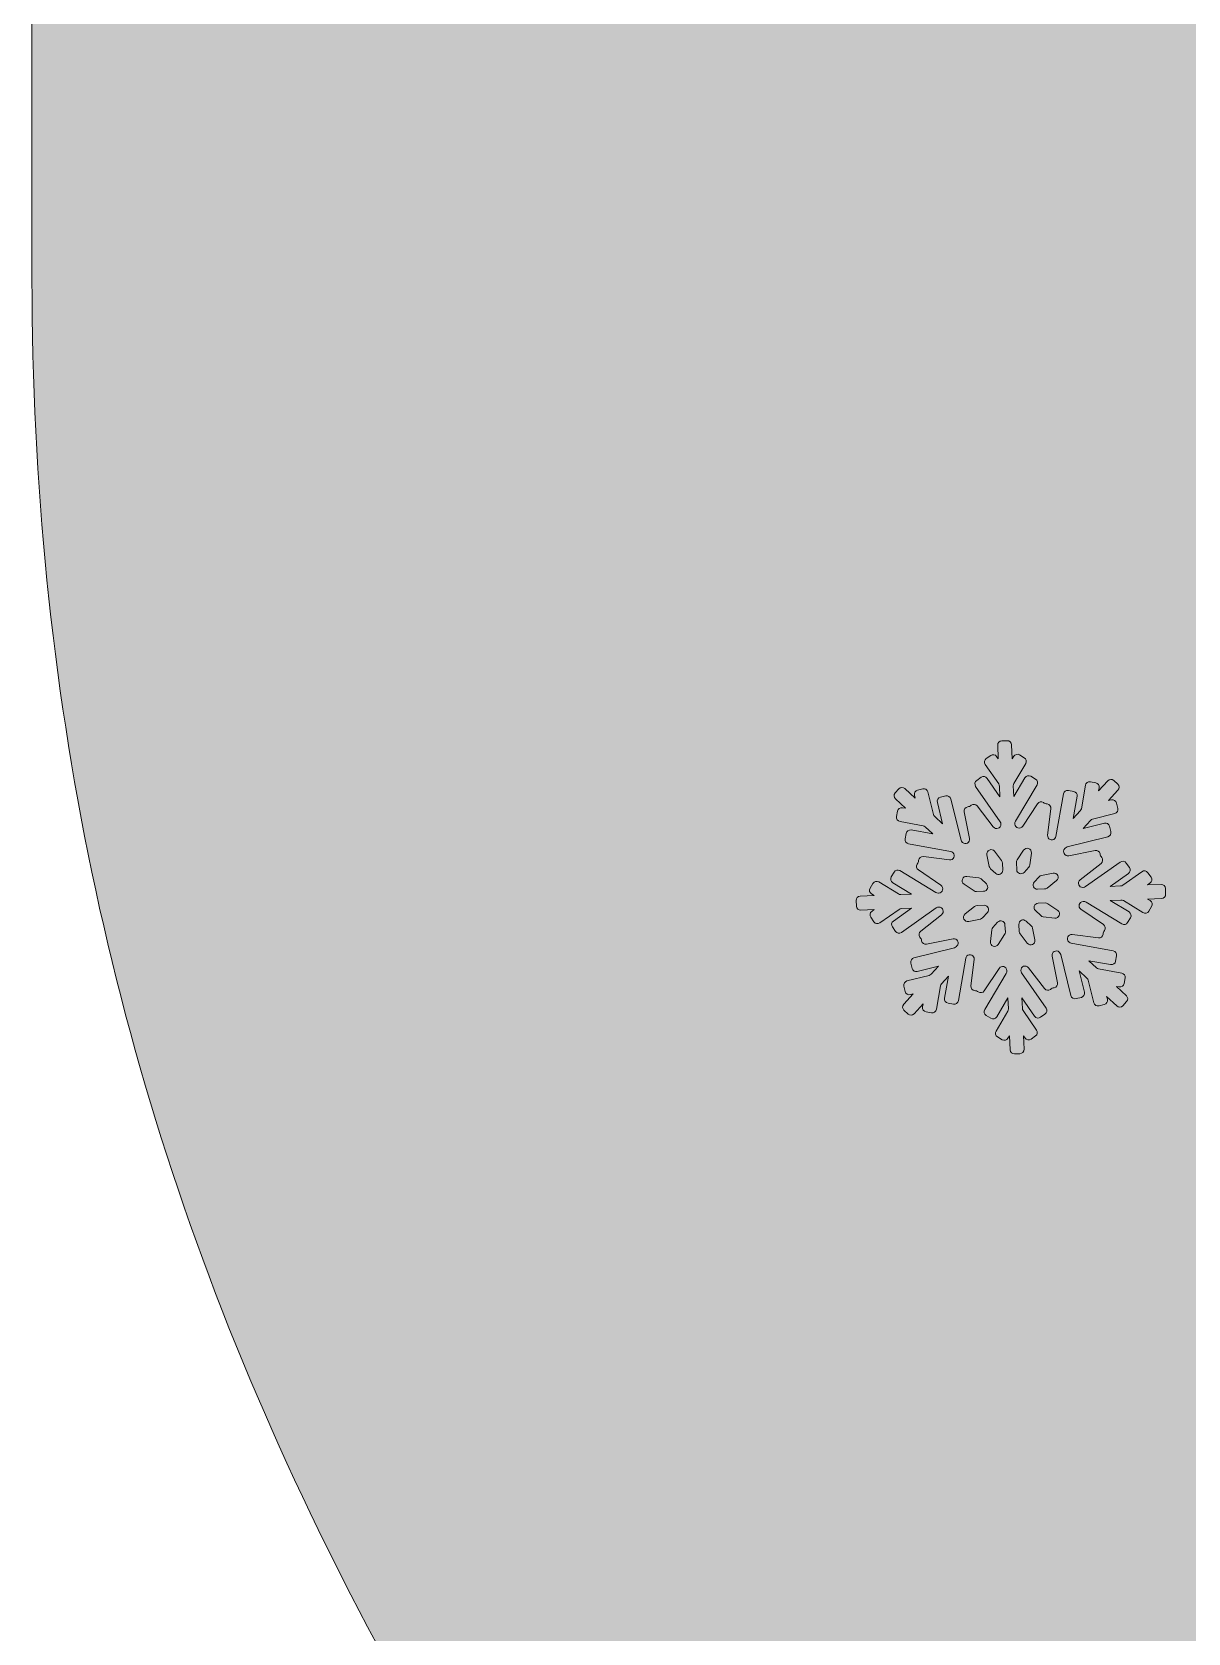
# Model space of a CAD drawing. Header units: millimetres. Extents: x 38 to 178, y -114 to -14.
# Drawn here: x 114.1 to 126.4, y -95.86 to -78.83 of the extents above; entities that cross this region are included whole.
import ezdxf

# ---------------------------------------------------------------- set-up
doc = ezdxf.new("R2010")
doc.units = ezdxf.units.MM
doc.header["$MEASUREMENT"] = 0
doc.layers.add('engraving', color=7, linetype='Continuous')
doc.layers.add('Layer 1', color=7, linetype='Continuous')

msp = doc.modelspace()

# ---------------------------------------------------------------- hatches: boundary and pattern name
at = {"layer": 'Layer 1'}
h = msp.add_hatch(color=2, dxfattribs=at)
h.dxf.hatch_style = 2
edge = h.paths.add_edge_path()
edge.add_spline(control_points=[(156.519, -27.749), (156.519, -27.749), (153.715, -27.749), (153.715, -27.749), (153.018, -26.097), (151.442, -24.9), (149.578, -24.758), (151.083, -23.643), (152.063, -21.859), (152.063, -19.842), (152.063, -16.462), (149.323, -13.721), (145.942, -13.721), (142.562, -13.721), (139.821, -16.462), (139.821, -19.842), (139.821, -21.859), (140.801, -23.643), (142.306, -24.758), (140.442, -24.9), (138.866, -26.097), (138.17, -27.749), (138.17, -27.749), (135.366, -27.749), (135.366, -27.749), (135.366, -27.749), (114.098, -27.749), (114.098, -27.749), (114.098, -27.749), (114.098, -81.46), (114.098, -81.46), (114.098, -85.792), (114.949, -89.87), (116.651, -93.698), (118.352, -97.527), (120.654, -100.853), (123.553, -103.675), (126.454, -106.499), (129.818, -108.741), (133.645, -110.403), (137.474, -112.065), (141.552, -112.898), (145.884, -112.898), (150.215, -112.898), (154.313, -112.065), (158.181, -110.403), (162.047, -108.741), (165.432, -106.499), (168.331, -103.675), (171.231, -100.853), (173.532, -97.527), (175.234, -93.698), (176.934, -89.87), (177.786, -85.792), (177.786, -81.46), (177.786, -81.46), (177.786, -27.749), (177.786, -27.749), (177.786, -27.749), (156.519, -27.749), (156.519, -27.749)], knot_values=[0, 0, 0, 0, 1, 1, 1, 2, 2, 2, 3, 3, 3, 4, 4, 4, 5, 5, 5, 6, 6, 6, 7, 7, 7, 8, 8, 8, 9, 9, 9, 10, 10, 10, 11, 11, 11, 12, 12, 12, 13, 13, 13, 14, 14, 14, 15, 15, 15, 16, 16, 16, 17, 17, 17, 18, 18, 18, 19, 19, 19, 20, 20, 20, 20], degree=3, periodic=1)
edge = h.paths.add_edge_path()
edge.add_spline(control_points=[(142.135, -19.842), (142.135, -17.743), (143.843, -16.035), (145.942, -16.035), (148.042, -16.035), (149.75, -17.743), (149.75, -19.842), (149.75, -21.942), (148.042, -23.65), (145.942, -23.65), (143.843, -23.65), (142.135, -21.942), (142.135, -19.842)], knot_values=[0, 0, 0, 0, 1, 1, 1, 2, 2, 2, 3, 3, 3, 4, 4, 4, 4], degree=3, periodic=1)
edge = h.paths.add_edge_path()
edge.add_spline(control_points=[(151.163, -85.346), (149.655, -86.778), (147.895, -87.492), (145.884, -87.492), (143.95, -87.492), (142.231, -86.778), (140.722, -85.346), (139.214, -83.915), (138.461, -82.234), (138.461, -80.3), (138.461, -80.3), (138.461, -31.811), (138.461, -31.811), (138.461, -31.811), (153.425, -31.811), (153.425, -31.811), (153.425, -31.811), (153.425, -80.3), (153.425, -80.3), (153.425, -82.234), (152.67, -83.915), (151.163, -85.346)], knot_values=[0, 0, 0, 0, 1, 1, 1, 2, 2, 2, 3, 3, 3, 4, 4, 4, 5, 5, 5, 6, 6, 6, 7, 7, 7, 7], degree=3, periodic=1)

# ---------------------------------------------------------------- linework, layer by layer
at = {"layer": 'engraving', "lineweight": 0}
for points, knots in [([(126.164, -87.942), (126.163, -87.917), (126.142, -87.898), (126.117, -87.899), (126.117, -87.899), (125.973, -87.904), (125.973, -87.904), (125.973, -87.904), (125.999, -87.885), (125.999, -87.885), (126.02, -87.871), (126.025, -87.843), (126.011, -87.823), (126.011, -87.823), (125.977, -87.774), (125.977, -87.774), (125.963, -87.754), (125.934, -87.748), (125.914, -87.763), (125.914, -87.763), (125.71, -87.907), (125.71, -87.907), (125.703, -87.912), (125.694, -87.915), (125.686, -87.915), (125.686, -87.915), (125.575, -87.92), (125.575, -87.92), (125.575, -87.92), (125.77, -87.783), (125.77, -87.783), (125.79, -87.768), (125.795, -87.74), (125.781, -87.72), (125.781, -87.72), (125.747, -87.671), (125.747, -87.671), (125.733, -87.651), (125.704, -87.646), (125.684, -87.66), (125.684, -87.66), (125.313, -87.922), (125.313, -87.922), (125.305, -87.928), (125.297, -87.93), (125.288, -87.931), (125.288, -87.931), (125.286, -87.931), (125.286, -87.931), (125.242, -87.933), (125.222, -87.877), (125.256, -87.85), (125.256, -87.85), (125.479, -87.675), (125.479, -87.675), (125.498, -87.659), (125.502, -87.631), (125.487, -87.612), (125.487, -87.612), (125.48, -87.602), (125.48, -87.602), (125.475, -87.597), (125.473, -87.59), (125.471, -87.583), (125.471, -87.583), (125.469, -87.572), (125.469, -87.572), (125.464, -87.548), (125.44, -87.532), (125.416, -87.536), (125.416, -87.536), (125.135, -87.593), (125.135, -87.593), (125.092, -87.601), (125.063, -87.55), (125.092, -87.518), (125.092, -87.518), (125.097, -87.513), (125.097, -87.513), (125.103, -87.506), (125.111, -87.501), (125.119, -87.499), (125.119, -87.499), (125.551, -87.391), (125.551, -87.391), (125.575, -87.385), (125.589, -87.36), (125.583, -87.336), (125.583, -87.336), (125.569, -87.279), (125.569, -87.279), (125.563, -87.255), (125.539, -87.24), (125.514, -87.246), (125.514, -87.246), (125.289, -87.303), (125.289, -87.303), (125.289, -87.303), (125.366, -87.217), (125.366, -87.217), (125.372, -87.211), (125.38, -87.206), (125.389, -87.204), (125.389, -87.204), (125.625, -87.145), (125.625, -87.145), (125.649, -87.139), (125.664, -87.114), (125.658, -87.09), (125.658, -87.09), (125.644, -87.033), (125.644, -87.033), (125.638, -87.008), (125.613, -86.994), (125.589, -87), (125.589, -87), (125.558, -87.007), (125.558, -87.007), (125.558, -87.007), (125.659, -86.896), (125.659, -86.896), (125.676, -86.878), (125.675, -86.85), (125.657, -86.833), (125.657, -86.833), (125.614, -86.793), (125.614, -86.793), (125.596, -86.776), (125.567, -86.777), (125.55, -86.795), (125.55, -86.795), (125.453, -86.901), (125.453, -86.901), (125.453, -86.901), (125.458, -86.87), (125.458, -86.87), (125.463, -86.845), (125.446, -86.822), (125.422, -86.817), (125.422, -86.817), (125.365, -86.807), (125.365, -86.807), (125.34, -86.803), (125.316, -86.819), (125.312, -86.844), (125.312, -86.844), (125.269, -87.093), (125.269, -87.093), (125.267, -87.101), (125.263, -87.109), (125.258, -87.115), (125.258, -87.115), (125.183, -87.197), (125.183, -87.197), (125.183, -87.197), (125.224, -86.961), (125.224, -86.961), (125.229, -86.937), (125.212, -86.914), (125.188, -86.909), (125.188, -86.909), (125.131, -86.899), (125.131, -86.899), (125.106, -86.894), (125.082, -86.911), (125.078, -86.935), (125.078, -86.935), (124.999, -87.388), (124.999, -87.388), (124.998, -87.396), (124.994, -87.404), (124.988, -87.411), (124.988, -87.411), (124.988, -87.411), (124.988, -87.411), (124.958, -87.443), (124.905, -87.418), (124.91, -87.375), (124.91, -87.375), (124.944, -87.093), (124.944, -87.093), (124.947, -87.068), (124.93, -87.046), (124.905, -87.042), (124.905, -87.042), (124.894, -87.041), (124.894, -87.041), (124.887, -87.04), (124.88, -87.038), (124.874, -87.034), (124.874, -87.034), (124.865, -87.028), (124.865, -87.028), (124.845, -87.013), (124.816, -87.019), (124.802, -87.04), (124.802, -87.04), (124.645, -87.279), (124.645, -87.279), (124.62, -87.316), (124.563, -87.3), (124.562, -87.256), (124.562, -87.256), (124.561, -87.251), (124.561, -87.251), (124.561, -87.242), (124.563, -87.234), (124.568, -87.226), (124.568, -87.226), (124.797, -86.84), (124.797, -86.84), (124.809, -86.819), (124.802, -86.791), (124.781, -86.778), (124.781, -86.778), (124.731, -86.748), (124.731, -86.748), (124.71, -86.735), (124.682, -86.742), (124.669, -86.763), (124.669, -86.763), (124.55, -86.964), (124.55, -86.964), (124.55, -86.964), (124.545, -86.849), (124.545, -86.849), (124.545, -86.84), (124.547, -86.831), (124.551, -86.824), (124.551, -86.824), (124.677, -86.612), (124.677, -86.612), (124.69, -86.591), (124.683, -86.563), (124.662, -86.55), (124.662, -86.55), (124.612, -86.52), (124.612, -86.52), (124.59, -86.507), (124.562, -86.514), (124.549, -86.535), (124.549, -86.535), (124.534, -86.562), (124.534, -86.562), (124.534, -86.562), (124.527, -86.412), (124.527, -86.412), (124.526, -86.387), (124.505, -86.368), (124.48, -86.369), (124.48, -86.369), (124.422, -86.371), (124.422, -86.371), (124.397, -86.372), (124.378, -86.393), (124.379, -86.418), (124.379, -86.418), (124.385, -86.563), (124.385, -86.563), (124.385, -86.563), (124.367, -86.537), (124.367, -86.537), (124.353, -86.517), (124.325, -86.512), (124.304, -86.526), (124.304, -86.526), (124.256, -86.56), (124.256, -86.56), (124.236, -86.574), (124.231, -86.602), (124.245, -86.622), (124.245, -86.622), (124.389, -86.83), (124.389, -86.83), (124.394, -86.837), (124.396, -86.845), (124.397, -86.854), (124.397, -86.854), (124.401, -86.965), (124.401, -86.965), (124.401, -86.965), (124.266, -86.77), (124.266, -86.77), (124.252, -86.749), (124.224, -86.744), (124.203, -86.758), (124.203, -86.758), (124.155, -86.792), (124.155, -86.792), (124.135, -86.806), (124.13, -86.834), (124.144, -86.855), (124.144, -86.855), (124.405, -87.232), (124.405, -87.232), (124.41, -87.239), (124.413, -87.247), (124.413, -87.256), (124.413, -87.256), (124.413, -87.257), (124.413, -87.257), (124.415, -87.301), (124.359, -87.321), (124.332, -87.286), (124.332, -87.286), (124.161, -87.063), (124.161, -87.063), (124.145, -87.044), (124.116, -87.04), (124.097, -87.056), (124.097, -87.056), (124.088, -87.062), (124.088, -87.062), (124.083, -87.067), (124.076, -87.07), (124.069, -87.071), (124.069, -87.071), (124.059, -87.073), (124.059, -87.073), (124.034, -87.078), (124.018, -87.102), (124.023, -87.126), (124.023, -87.126), (124.079, -87.41), (124.079, -87.41), (124.087, -87.453), (124.036, -87.482), (124.004, -87.452), (124.004, -87.452), (124.001, -87.449), (124.001, -87.449), (123.995, -87.443), (123.99, -87.436), (123.988, -87.427), (123.988, -87.427), (123.88, -86.99), (123.88, -86.99), (123.874, -86.965), (123.849, -86.951), (123.825, -86.957), (123.825, -86.957), (123.768, -86.971), (123.768, -86.971), (123.744, -86.977), (123.73, -87.001), (123.736, -87.026), (123.736, -87.026), (123.792, -87.254), (123.792, -87.254), (123.792, -87.254), (123.708, -87.176), (123.708, -87.176), (123.702, -87.17), (123.698, -87.162), (123.695, -87.154), (123.695, -87.154), (123.636, -86.914), (123.636, -86.914), (123.63, -86.889), (123.605, -86.875), (123.581, -86.881), (123.581, -86.881), (123.525, -86.895), (123.525, -86.895), (123.501, -86.901), (123.486, -86.925), (123.492, -86.949), (123.492, -86.949), (123.5, -86.981), (123.5, -86.981), (123.5, -86.981), (123.391, -86.879), (123.391, -86.879), (123.373, -86.862), (123.344, -86.863), (123.327, -86.882), (123.327, -86.882), (123.287, -86.925), (123.287, -86.925), (123.271, -86.943), (123.272, -86.971), (123.29, -86.988), (123.29, -86.988), (123.396, -87.088), (123.396, -87.088), (123.396, -87.088), (123.365, -87.082), (123.365, -87.082), (123.34, -87.078), (123.317, -87.094), (123.312, -87.119), (123.312, -87.119), (123.302, -87.177), (123.302, -87.177), (123.298, -87.201), (123.314, -87.225), (123.339, -87.229), (123.339, -87.229), (123.584, -87.274), (123.584, -87.274), (123.593, -87.275), (123.601, -87.279), (123.607, -87.285), (123.607, -87.285), (123.689, -87.361), (123.689, -87.361), (123.689, -87.361), (123.456, -87.319), (123.456, -87.319), (123.432, -87.315), (123.408, -87.331), (123.404, -87.356), (123.404, -87.356), (123.394, -87.414), (123.394, -87.414), (123.389, -87.438), (123.406, -87.462), (123.43, -87.466), (123.43, -87.466), (123.877, -87.547), (123.877, -87.547), (123.885, -87.549), (123.893, -87.553), (123.9, -87.558), (123.9, -87.558), (123.902, -87.56), (123.902, -87.56), (123.934, -87.59), (123.909, -87.644), (123.865, -87.638), (123.865, -87.638), (123.587, -87.603), (123.587, -87.603), (123.562, -87.6), (123.539, -87.617), (123.536, -87.642), (123.536, -87.642), (123.535, -87.654), (123.535, -87.654), (123.534, -87.661), (123.532, -87.667), (123.528, -87.673), (123.528, -87.673), (123.521, -87.683), (123.521, -87.683), (123.508, -87.704), (123.513, -87.731), (123.534, -87.745), (123.534, -87.745), (123.773, -87.908), (123.773, -87.908), (123.81, -87.932), (123.793, -87.989), (123.75, -87.99), (123.75, -87.99), (123.744, -87.991), (123.744, -87.991), (123.735, -87.991), (123.727, -87.989), (123.719, -87.984), (123.719, -87.984), (123.338, -87.752), (123.338, -87.752), (123.316, -87.739), (123.288, -87.746), (123.275, -87.767), (123.275, -87.767), (123.245, -87.818), (123.245, -87.818), (123.233, -87.839), (123.239, -87.867), (123.261, -87.88), (123.261, -87.88), (123.461, -88.002), (123.461, -88.002), (123.461, -88.002), (123.347, -88.006), (123.347, -88.006), (123.338, -88.006), (123.329, -88.004), (123.322, -87.999), (123.322, -87.999), (123.113, -87.872), (123.113, -87.872), (123.091, -87.859), (123.063, -87.866), (123.05, -87.888), (123.05, -87.888), (123.02, -87.938), (123.02, -87.938), (123.008, -87.96), (123.015, -87.987), (123.036, -88), (123.036, -88), (123.064, -88.017), (123.064, -88.017), (123.064, -88.017), (122.915, -88.023), (122.915, -88.023), (122.89, -88.024), (122.871, -88.045), (122.872, -88.07), (122.872, -88.07), (122.874, -88.129), (122.874, -88.129), (122.875, -88.154), (122.896, -88.173), (122.921, -88.172), (122.921, -88.172), (123.065, -88.167), (123.065, -88.167), (123.065, -88.167), (123.038, -88.185), (123.038, -88.185), (123.018, -88.2), (123.013, -88.228), (123.027, -88.248), (123.027, -88.248), (123.061, -88.297), (123.061, -88.297), (123.075, -88.317), (123.103, -88.322), (123.124, -88.308), (123.124, -88.308), (123.328, -88.164), (123.328, -88.164), (123.335, -88.159), (123.343, -88.156), (123.352, -88.155), (123.352, -88.155), (123.462, -88.151), (123.462, -88.151), (123.462, -88.151), (123.268, -88.288), (123.268, -88.288), (123.248, -88.303), (123.243, -88.331), (123.257, -88.351), (123.257, -88.351), (123.291, -88.399), (123.291, -88.399), (123.305, -88.42), (123.333, -88.425), (123.354, -88.411), (123.354, -88.411), (123.725, -88.148), (123.725, -88.148), (123.732, -88.143), (123.741, -88.14), (123.75, -88.14), (123.75, -88.14), (123.752, -88.14), (123.752, -88.14), (123.795, -88.138), (123.816, -88.194), (123.781, -88.221), (123.781, -88.221), (123.559, -88.396), (123.559, -88.396), (123.539, -88.411), (123.536, -88.44), (123.551, -88.459), (123.551, -88.459), (123.558, -88.469), (123.558, -88.469), (123.562, -88.474), (123.565, -88.48), (123.566, -88.487), (123.566, -88.487), (123.569, -88.499), (123.569, -88.499), (123.574, -88.523), (123.597, -88.539), (123.622, -88.534), (123.622, -88.534), (123.903, -88.478), (123.903, -88.478), (123.946, -88.47), (123.975, -88.521), (123.945, -88.553), (123.945, -88.553), (123.941, -88.558), (123.941, -88.558), (123.935, -88.565), (123.927, -88.569), (123.918, -88.572), (123.918, -88.572), (123.487, -88.68), (123.487, -88.68), (123.463, -88.686), (123.448, -88.71), (123.454, -88.735), (123.454, -88.735), (123.468, -88.792), (123.468, -88.792), (123.474, -88.816), (123.499, -88.831), (123.523, -88.825), (123.523, -88.825), (123.749, -88.768), (123.749, -88.768), (123.749, -88.768), (123.671, -88.853), (123.671, -88.853), (123.665, -88.86), (123.657, -88.865), (123.649, -88.867), (123.649, -88.867), (123.413, -88.926), (123.413, -88.926), (123.388, -88.932), (123.374, -88.957), (123.38, -88.981), (123.38, -88.981), (123.394, -89.038), (123.394, -89.038), (123.4, -89.063), (123.424, -89.077), (123.449, -89.071), (123.449, -89.071), (123.48, -89.064), (123.48, -89.064), (123.48, -89.064), (123.378, -89.174), (123.378, -89.174), (123.362, -89.193), (123.363, -89.221), (123.381, -89.238), (123.381, -89.238), (123.424, -89.278), (123.424, -89.278), (123.442, -89.295), (123.471, -89.294), (123.488, -89.275), (123.488, -89.275), (123.585, -89.169), (123.585, -89.169), (123.585, -89.169), (123.579, -89.201), (123.579, -89.201), (123.575, -89.226), (123.591, -89.249), (123.616, -89.253), (123.616, -89.253), (123.673, -89.264), (123.673, -89.264), (123.698, -89.268), (123.721, -89.252), (123.726, -89.227), (123.726, -89.227), (123.769, -88.978), (123.769, -88.978), (123.77, -88.97), (123.774, -88.962), (123.78, -88.956), (123.78, -88.956), (123.854, -88.874), (123.854, -88.874), (123.854, -88.874), (123.813, -89.109), (123.813, -89.109), (123.809, -89.134), (123.825, -89.157), (123.85, -89.162), (123.85, -89.162), (123.907, -89.172), (123.907, -89.172), (123.932, -89.177), (123.955, -89.16), (123.96, -89.135), (123.96, -89.135), (124.038, -88.683), (124.038, -88.683), (124.04, -88.675), (124.044, -88.667), (124.049, -88.66), (124.049, -88.66), (124.049, -88.66), (124.049, -88.66), (124.079, -88.628), (124.133, -88.653), (124.128, -88.696), (124.128, -88.696), (124.094, -88.978), (124.094, -88.978), (124.09, -89.003), (124.108, -89.025), (124.133, -89.028), (124.133, -89.028), (124.144, -89.03), (124.144, -89.03), (124.151, -89.031), (124.157, -89.033), (124.163, -89.037), (124.163, -89.037), (124.172, -89.043), (124.172, -89.043), (124.193, -89.057), (124.221, -89.052), (124.235, -89.031), (124.235, -89.031), (124.393, -88.792), (124.393, -88.792), (124.417, -88.755), (124.474, -88.771), (124.476, -88.815), (124.476, -88.815), (124.476, -88.82), (124.476, -88.82), (124.477, -88.829), (124.474, -88.837), (124.47, -88.845), (124.47, -88.845), (124.241, -89.231), (124.241, -89.231), (124.228, -89.252), (124.235, -89.28), (124.256, -89.293), (124.256, -89.293), (124.306, -89.323), (124.306, -89.323), (124.328, -89.336), (124.356, -89.329), (124.369, -89.307), (124.369, -89.307), (124.488, -89.107), (124.488, -89.107), (124.488, -89.107), (124.493, -89.222), (124.493, -89.222), (124.493, -89.231), (124.491, -89.239), (124.486, -89.247), (124.486, -89.247), (124.361, -89.459), (124.361, -89.459), (124.348, -89.48), (124.355, -89.508), (124.376, -89.521), (124.376, -89.521), (124.426, -89.551), (124.426, -89.551), (124.447, -89.564), (124.475, -89.557), (124.488, -89.535), (124.488, -89.535), (124.504, -89.509), (124.504, -89.509), (124.504, -89.509), (124.51, -89.659), (124.51, -89.659), (124.511, -89.684), (124.532, -89.703), (124.557, -89.702), (124.557, -89.702), (124.615, -89.7), (124.615, -89.7), (124.64, -89.699), (124.66, -89.678), (124.659, -89.653), (124.659, -89.653), (124.653, -89.508), (124.653, -89.508), (124.653, -89.508), (124.67, -89.534), (124.67, -89.534), (124.685, -89.554), (124.713, -89.559), (124.734, -89.545), (124.734, -89.545), (124.781, -89.511), (124.781, -89.511), (124.802, -89.497), (124.807, -89.469), (124.792, -89.448), (124.792, -89.448), (124.649, -89.241), (124.649, -89.241), (124.644, -89.234), (124.641, -89.226), (124.641, -89.217), (124.641, -89.217), (124.636, -89.106), (124.636, -89.106), (124.636, -89.106), (124.771, -89.301), (124.771, -89.301), (124.786, -89.322), (124.814, -89.327), (124.835, -89.312), (124.835, -89.312), (124.882, -89.279), (124.882, -89.279), (124.903, -89.264), (124.907, -89.236), (124.893, -89.216), (124.893, -89.216), (124.633, -88.839), (124.633, -88.839), (124.628, -88.832), (124.625, -88.823), (124.625, -88.815), (124.625, -88.815), (124.625, -88.814), (124.625, -88.814), (124.623, -88.77), (124.679, -88.75), (124.706, -88.785), (124.706, -88.785), (124.877, -89.007), (124.877, -89.007), (124.892, -89.027), (124.921, -89.031), (124.941, -89.015), (124.941, -89.015), (124.949, -89.009), (124.949, -89.009), (124.955, -89.004), (124.962, -89.001), (124.969, -89), (124.969, -89), (124.979, -88.998), (124.979, -88.998), (125.004, -88.993), (125.019, -88.969), (125.015, -88.945), (125.015, -88.945), (124.959, -88.661), (124.959, -88.661), (124.95, -88.618), (125.002, -88.589), (125.034, -88.619), (125.034, -88.619), (125.037, -88.622), (125.037, -88.622), (125.043, -88.628), (125.048, -88.635), (125.05, -88.644), (125.05, -88.644), (125.158, -89.081), (125.158, -89.081), (125.164, -89.105), (125.189, -89.12), (125.213, -89.114), (125.213, -89.114), (125.269, -89.1), (125.269, -89.1), (125.293, -89.094), (125.308, -89.07), (125.302, -89.045), (125.302, -89.045), (125.246, -88.817), (125.246, -88.817), (125.246, -88.817), (125.329, -88.895), (125.329, -88.895), (125.336, -88.901), (125.34, -88.909), (125.342, -88.917), (125.342, -88.917), (125.402, -89.157), (125.402, -89.157), (125.408, -89.182), (125.432, -89.196), (125.457, -89.19), (125.457, -89.19), (125.513, -89.176), (125.513, -89.176), (125.537, -89.17), (125.552, -89.146), (125.546, -89.121), (125.546, -89.121), (125.538, -89.09), (125.538, -89.09), (125.538, -89.09), (125.647, -89.192), (125.647, -89.192), (125.665, -89.209), (125.694, -89.208), (125.711, -89.189), (125.711, -89.189), (125.75, -89.146), (125.75, -89.146), (125.767, -89.128), (125.766, -89.099), (125.748, -89.083), (125.748, -89.083), (125.642, -88.983), (125.642, -88.983), (125.642, -88.983), (125.673, -88.989), (125.673, -88.989), (125.697, -88.993), (125.721, -88.977), (125.725, -88.952), (125.725, -88.952), (125.735, -88.894), (125.735, -88.894), (125.74, -88.869), (125.723, -88.846), (125.699, -88.842), (125.699, -88.842), (125.453, -88.797), (125.453, -88.797), (125.445, -88.796), (125.437, -88.792), (125.43, -88.786), (125.43, -88.786), (125.349, -88.71), (125.349, -88.71), (125.349, -88.71), (125.581, -88.752), (125.581, -88.752), (125.606, -88.756), (125.63, -88.74), (125.634, -88.715), (125.634, -88.715), (125.644, -88.657), (125.644, -88.657), (125.648, -88.632), (125.632, -88.609), (125.608, -88.605), (125.608, -88.605), (125.161, -88.524), (125.161, -88.524), (125.152, -88.522), (125.144, -88.518), (125.138, -88.512), (125.138, -88.512), (125.136, -88.51), (125.136, -88.51), (125.104, -88.48), (125.129, -88.427), (125.172, -88.432), (125.172, -88.432), (125.451, -88.468), (125.451, -88.468), (125.476, -88.471), (125.498, -88.453), (125.501, -88.428), (125.501, -88.428), (125.503, -88.417), (125.503, -88.417), (125.504, -88.41), (125.506, -88.403), (125.51, -88.398), (125.51, -88.398), (125.516, -88.388), (125.516, -88.388), (125.53, -88.367), (125.524, -88.339), (125.504, -88.326), (125.504, -88.326), (125.264, -88.163), (125.264, -88.163), (125.228, -88.139), (125.244, -88.082), (125.288, -88.08), (125.288, -88.08), (125.293, -88.08), (125.293, -88.08), (125.302, -88.08), (125.311, -88.082), (125.319, -88.087), (125.319, -88.087), (125.7, -88.319), (125.7, -88.319), (125.721, -88.332), (125.75, -88.325), (125.762, -88.303), (125.762, -88.303), (125.792, -88.253), (125.792, -88.253), (125.805, -88.232), (125.798, -88.204), (125.777, -88.191), (125.777, -88.191), (125.577, -88.069), (125.577, -88.069), (125.577, -88.069), (125.691, -88.065), (125.691, -88.065), (125.7, -88.064), (125.708, -88.067), (125.716, -88.071), (125.716, -88.071), (125.925, -88.199), (125.925, -88.199), (125.946, -88.212), (125.975, -88.205), (125.987, -88.183), (125.987, -88.183), (126.017, -88.133), (126.017, -88.133), (126.03, -88.111), (126.023, -88.084), (126.002, -88.071), (126.002, -88.071), (125.974, -88.054), (125.974, -88.054), (125.974, -88.054), (126.123, -88.048), (126.123, -88.048), (126.148, -88.047), (126.167, -88.026), (126.166, -88.001), (126.166, -88.001), (126.164, -87.942), (126.164, -87.942)], [0, 0, 0, 0, 1, 1, 1, 2, 2, 2, 3, 3, 3, 4, 4, 4, 5, 5, 5, 6, 6, 6, 7, 7, 7, 8, 8, 8, 9, 9, 9, 10, 10, 10, 11, 11, 11, 12, 12, 12, 13, 13, 13, 14, 14, 14, 15, 15, 15, 16, 16, 16, 17, 17, 17, 18, 18, 18, 19, 19, 19, 20, 20, 20, 21, 21, 21, 22, 22, 22, 23, 23, 23, 24, 24, 24, 25, 25, 25, 26, 26, 26, 27, 27, 27, 28, 28, 28, 29, 29, 29, 30, 30, 30, 31, 31, 31, 32, 32, 32, 33, 33, 33, 34, 34, 34, 35, 35, 35, 36, 36, 36, 37, 37, 37, 38, 38, 38, 39, 39, 39, 40, 40, 40, 41, 41, 41, 42, 42, 42, 43, 43, 43, 44, 44, 44, 45, 45, 45, 46, 46, 46, 47, 47, 47, 48, 48, 48, 49, 49, 49, 50, 50, 50, 51, 51, 51, 52, 52, 52, 53, 53, 53, 54, 54, 54, 55, 55, 55, 56, 56, 56, 57, 57, 57, 58, 58, 58, 59, 59, 59, 60, 60, 60, 61, 61, 61, 62, 62, 62, 63, 63, 63, 64, 64, 64, 65, 65, 65, 66, 66, 66, 67, 67, 67, 68, 68, 68, 69, 69, 69, 70, 70, 70, 71, 71, 71, 72, 72, 72, 73, 73, 73, 74, 74, 74, 75, 75, 75, 76, 76, 76, 77, 77, 77, 78, 78, 78, 79, 79, 79, 80, 80, 80, 81, 81, 81, 82, 82, 82, 83, 83, 83, 84, 84, 84, 85, 85, 85, 86, 86, 86, 87, 87, 87, 88, 88, 88, 89, 89, 89, 90, 90, 90, 91, 91, 91, 92, 92, 92, 93, 93, 93, 94, 94, 94, 95, 95, 95, 96, 96, 96, 97, 97, 97, 98, 98, 98, 99, 99, 99, 100, 100, 100, 101, 101, 101, 102, 102, 102, 103, 103, 103, 104, 104, 104, 105, 105, 105, 106, 106, 106, 107, 107, 107, 108, 108, 108, 109, 109, 109, 110, 110, 110, 111, 111, 111, 112, 112, 112, 113, 113, 113, 114, 114, 114, 115, 115, 115, 116, 116, 116, 117, 117, 117, 118, 118, 118, 119, 119, 119, 120, 120, 120, 121, 121, 121, 122, 122, 122, 123, 123, 123, 124, 124, 124, 125, 125, 125, 126, 126, 126, 127, 127, 127, 128, 128, 128, 129, 129, 129, 130, 130, 130, 131, 131, 131, 132, 132, 132, 133, 133, 133, 134, 134, 134, 135, 135, 135, 136, 136, 136, 137, 137, 137, 138, 138, 138, 139, 139, 139, 140, 140, 140, 141, 141, 141, 142, 142, 142, 143, 143, 143, 144, 144, 144, 145, 145, 145, 146, 146, 146, 147, 147, 147, 148, 148, 148, 149, 149, 149, 150, 150, 150, 151, 151, 151, 152, 152, 152, 153, 153, 153, 154, 154, 154, 155, 155, 155, 156, 156, 156, 157, 157, 157, 158, 158, 158, 159, 159, 159, 160, 160, 160, 161, 161, 161, 162, 162, 162, 163, 163, 163, 164, 164, 164, 165, 165, 165, 166, 166, 166, 167, 167, 167, 168, 168, 168, 169, 169, 169, 170, 170, 170, 171, 171, 171, 172, 172, 172, 173, 173, 173, 174, 174, 174, 175, 175, 175, 176, 176, 176, 177, 177, 177, 178, 178, 178, 179, 179, 179, 180, 180, 180, 181, 181, 181, 182, 182, 182, 183, 183, 183, 184, 184, 184, 185, 185, 185, 186, 186, 186, 187, 187, 187, 188, 188, 188, 189, 189, 189, 190, 190, 190, 191, 191, 191, 192, 192, 192, 193, 193, 193, 194, 194, 194, 195, 195, 195, 196, 196, 196, 197, 197, 197, 198, 198, 198, 199, 199, 199, 200, 200, 200, 201, 201, 201, 202, 202, 202, 203, 203, 203, 204, 204, 204, 205, 205, 205, 206, 206, 206, 207, 207, 207, 208, 208, 208, 209, 209, 209, 210, 210, 210, 211, 211, 211, 212, 212, 212, 213, 213, 213, 214, 214, 214, 215, 215, 215, 216, 216, 216, 217, 217, 217, 218, 218, 218, 219, 219, 219, 220, 220, 220, 221, 221, 221, 222, 222, 222, 223, 223, 223, 224, 224, 224, 225, 225, 225, 226, 226, 226, 227, 227, 227, 228, 228, 228, 229, 229, 229, 230, 230, 230, 231, 231, 231, 232, 232, 232, 233, 233, 233, 234, 234, 234, 235, 235, 235, 236, 236, 236, 237, 237, 237, 238, 238, 238, 239, 239, 239, 240, 240, 240, 241, 241, 241, 242, 242, 242, 243, 243, 243, 244, 244, 244, 245, 245, 245, 246, 246, 246, 247, 247, 247, 248, 248, 248, 249, 249, 249, 250, 250, 250, 251, 251, 251, 252, 252, 252, 253, 253, 253, 254, 254, 254, 255, 255, 255, 256, 256, 256, 257, 257, 257, 258, 258, 258, 259, 259, 259, 260, 260, 260, 261, 261, 261, 262, 262, 262, 263, 263, 263, 264, 264, 264, 265, 265, 265, 266, 266, 266, 267, 267, 267, 268, 268, 268, 269, 269, 269, 270, 270, 270, 271, 271, 271, 272, 272, 272, 273, 273, 273, 274, 274, 274, 275, 275, 275, 276, 276, 276, 277, 277, 277, 278, 278, 278, 279, 279, 279, 280, 280, 280, 281, 281, 281, 282, 282, 282, 283, 283, 283, 284, 284, 284, 285, 285, 285, 286, 286, 286, 287, 287, 287, 288, 288, 288, 289, 289, 289, 290, 290, 290, 291, 291, 291, 292, 292, 292, 293, 293, 293, 294, 294, 294, 295, 295, 295, 296, 296, 296, 297, 297, 297, 298, 298, 298, 299, 299, 299, 300, 300, 300, 301, 301, 301, 302, 302, 302, 303, 303, 303, 304, 304, 304, 305, 305, 305, 306, 306, 306, 307, 307, 307, 308, 308, 308, 309, 309, 309, 310, 310, 310, 311, 311, 311, 312, 312, 312, 313, 313, 313, 314, 314, 314, 315, 315, 315, 316, 316, 316, 317, 317, 317, 318, 318, 318, 319, 319, 319, 320, 320, 320, 321, 321, 321, 322, 322, 322, 323, 323, 323, 324, 324, 324, 325, 325, 325, 326, 326, 326, 327, 327, 327, 328, 328, 328, 329, 329, 329, 330, 330, 330, 331, 331, 331, 332, 332, 332, 333, 333, 333, 334, 334, 334, 335, 335, 335, 336, 336, 336, 336]), ([(124.345, -87.546), (124.345, -87.546), (124.42, -87.645), (124.42, -87.645), (124.426, -87.652), (124.429, -87.661), (124.43, -87.671), (124.43, -87.671), (124.433, -87.747), (124.433, -87.747), (124.434, -87.787), (124.386, -87.81), (124.357, -87.782), (124.357, -87.782), (124.302, -87.731), (124.302, -87.731), (124.295, -87.724), (124.291, -87.716), (124.289, -87.707), (124.289, -87.707), (124.264, -87.583), (124.264, -87.583), (124.255, -87.536), (124.315, -87.508), (124.345, -87.546)], [0, 0, 0, 0, 1, 1, 1, 2, 2, 2, 3, 3, 3, 4, 4, 4, 5, 5, 5, 6, 6, 6, 7, 7, 7, 8, 8, 8, 8]), ([(124.581, -87.742), (124.581, -87.742), (124.578, -87.665), (124.578, -87.665), (124.578, -87.656), (124.58, -87.646), (124.586, -87.638), (124.586, -87.638), (124.655, -87.534), (124.655, -87.534), (124.681, -87.494), (124.743, -87.517), (124.737, -87.565), (124.737, -87.565), (124.722, -87.69), (124.722, -87.69), (124.721, -87.699), (124.717, -87.708), (124.71, -87.715), (124.71, -87.715), (124.66, -87.77), (124.66, -87.77), (124.633, -87.8), (124.583, -87.782), (124.581, -87.742)], [0, 0, 0, 0, 1, 1, 1, 2, 2, 2, 3, 3, 3, 4, 4, 4, 5, 5, 5, 6, 6, 6, 7, 7, 7, 8, 8, 8, 8]), ([(124.127, -87.967), (124.127, -87.967), (124.02, -87.895), (124.02, -87.895), (123.981, -87.868), (124.004, -87.807), (124.051, -87.813), (124.051, -87.813), (124.176, -87.829), (124.176, -87.829), (124.185, -87.83), (124.194, -87.834), (124.201, -87.84), (124.201, -87.84), (124.258, -87.894), (124.258, -87.894), (124.287, -87.921), (124.269, -87.97), (124.229, -87.972), (124.229, -87.972), (124.154, -87.975), (124.154, -87.975), (124.144, -87.975), (124.134, -87.972), (124.127, -87.967)], [0, 0, 0, 0, 1, 1, 1, 2, 2, 2, 3, 3, 3, 4, 4, 4, 5, 5, 5, 6, 6, 6, 7, 7, 7, 8, 8, 8, 8]), ([(124.767, -87.874), (124.767, -87.874), (124.819, -87.817), (124.819, -87.817), (124.826, -87.81), (124.834, -87.805), (124.844, -87.803), (124.844, -87.803), (124.968, -87.778), (124.968, -87.778), (125.015, -87.769), (125.042, -87.829), (125.005, -87.858), (125.005, -87.858), (124.905, -87.937), (124.905, -87.937), (124.897, -87.943), (124.888, -87.946), (124.878, -87.947), (124.878, -87.947), (124.802, -87.95), (124.802, -87.95), (124.762, -87.951), (124.74, -87.904), (124.767, -87.874)], [0, 0, 0, 0, 1, 1, 1, 2, 2, 2, 3, 3, 3, 4, 4, 4, 5, 5, 5, 6, 6, 6, 7, 7, 7, 8, 8, 8, 8]), ([(124.27, -88.197), (124.27, -88.197), (124.218, -88.254), (124.218, -88.254), (124.212, -88.261), (124.203, -88.266), (124.194, -88.268), (124.194, -88.268), (124.07, -88.293), (124.07, -88.293), (124.023, -88.302), (123.995, -88.242), (124.033, -88.213), (124.033, -88.213), (124.133, -88.134), (124.133, -88.134), (124.14, -88.128), (124.15, -88.125), (124.159, -88.124), (124.159, -88.124), (124.235, -88.121), (124.235, -88.121), (124.275, -88.12), (124.298, -88.167), (124.27, -88.197)], [0, 0, 0, 0, 1, 1, 1, 2, 2, 2, 3, 3, 3, 4, 4, 4, 5, 5, 5, 6, 6, 6, 7, 7, 7, 8, 8, 8, 8]), ([(124.911, -88.104), (124.911, -88.104), (125.017, -88.176), (125.017, -88.176), (125.057, -88.202), (125.033, -88.264), (124.986, -88.258), (124.986, -88.258), (124.862, -88.242), (124.862, -88.242), (124.852, -88.241), (124.843, -88.237), (124.836, -88.23), (124.836, -88.23), (124.78, -88.177), (124.78, -88.177), (124.75, -88.15), (124.769, -88.101), (124.809, -88.099), (124.809, -88.099), (124.884, -88.096), (124.884, -88.096), (124.894, -88.096), (124.903, -88.098), (124.911, -88.104)], [0, 0, 0, 0, 1, 1, 1, 2, 2, 2, 3, 3, 3, 4, 4, 4, 5, 5, 5, 6, 6, 6, 7, 7, 7, 8, 8, 8, 8]), ([(124.456, -88.329), (124.456, -88.329), (124.46, -88.406), (124.46, -88.406), (124.46, -88.415), (124.457, -88.424), (124.452, -88.432), (124.452, -88.432), (124.383, -88.537), (124.383, -88.537), (124.357, -88.577), (124.295, -88.554), (124.301, -88.506), (124.301, -88.506), (124.316, -88.381), (124.316, -88.381), (124.317, -88.372), (124.321, -88.363), (124.327, -88.356), (124.327, -88.356), (124.378, -88.301), (124.378, -88.301), (124.405, -88.271), (124.455, -88.289), (124.456, -88.329)], [0, 0, 0, 0, 1, 1, 1, 2, 2, 2, 3, 3, 3, 4, 4, 4, 5, 5, 5, 6, 6, 6, 7, 7, 7, 8, 8, 8, 8]), ([(124.693, -88.525), (124.693, -88.525), (124.617, -88.426), (124.617, -88.426), (124.612, -88.419), (124.608, -88.41), (124.608, -88.4), (124.608, -88.4), (124.605, -88.324), (124.605, -88.324), (124.603, -88.283), (124.651, -88.261), (124.681, -88.289), (124.681, -88.289), (124.735, -88.34), (124.735, -88.34), (124.742, -88.346), (124.747, -88.355), (124.749, -88.364), (124.749, -88.364), (124.773, -88.488), (124.773, -88.488), (124.783, -88.535), (124.722, -88.562), (124.693, -88.525)], [0, 0, 0, 0, 1, 1, 1, 2, 2, 2, 3, 3, 3, 4, 4, 4, 5, 5, 5, 6, 6, 6, 7, 7, 7, 8, 8, 8, 8])]:
    msp.add_open_spline(points, degree=3, knots=knots, dxfattribs=at)
at = {"layer": 'Layer 1', "lineweight": 0}
msp.add_open_spline([(156.519, -27.749), (156.519, -27.749), (153.715, -27.749), (153.715, -27.749), (153.018, -26.097), (151.442, -24.9), (149.578, -24.758), (151.083, -23.643), (152.063, -21.859), (152.063, -19.842), (152.063, -16.462), (149.323, -13.721), (145.942, -13.721), (142.562, -13.721), (139.821, -16.462), (139.821, -19.842), (139.821, -21.859), (140.801, -23.643), (142.306, -24.758), (140.442, -24.9), (138.866, -26.097), (138.17, -27.749), (138.17, -27.749), (135.366, -27.749), (135.366, -27.749), (135.366, -27.749), (114.098, -27.749), (114.098, -27.749), (114.098, -27.749), (114.098, -81.46), (114.098, -81.46), (114.098, -85.792), (114.949, -89.87), (116.651, -93.698), (118.352, -97.527), (120.654, -100.853), (123.553, -103.675), (126.454, -106.499), (129.818, -108.741), (133.645, -110.403), (137.474, -112.065), (141.552, -112.898), (145.884, -112.898), (150.215, -112.898), (154.313, -112.065), (158.181, -110.403), (162.047, -108.741), (165.432, -106.499), (168.331, -103.675), (171.231, -100.853), (173.532, -97.527), (175.234, -93.698), (176.934, -89.87), (177.786, -85.792), (177.786, -81.46), (177.786, -81.46), (177.786, -27.749), (177.786, -27.749), (177.786, -27.749), (156.519, -27.749), (156.519, -27.749)], degree=3, knots=[0, 0, 0, 0, 1, 1, 1, 2, 2, 2, 3, 3, 3, 4, 4, 4, 5, 5, 5, 6, 6, 6, 7, 7, 7, 8, 8, 8, 9, 9, 9, 10, 10, 10, 11, 11, 11, 12, 12, 12, 13, 13, 13, 14, 14, 14, 15, 15, 15, 16, 16, 16, 17, 17, 17, 18, 18, 18, 19, 19, 19, 20, 20, 20, 20], dxfattribs=at)

doc.saveas('drawing.dxf')
